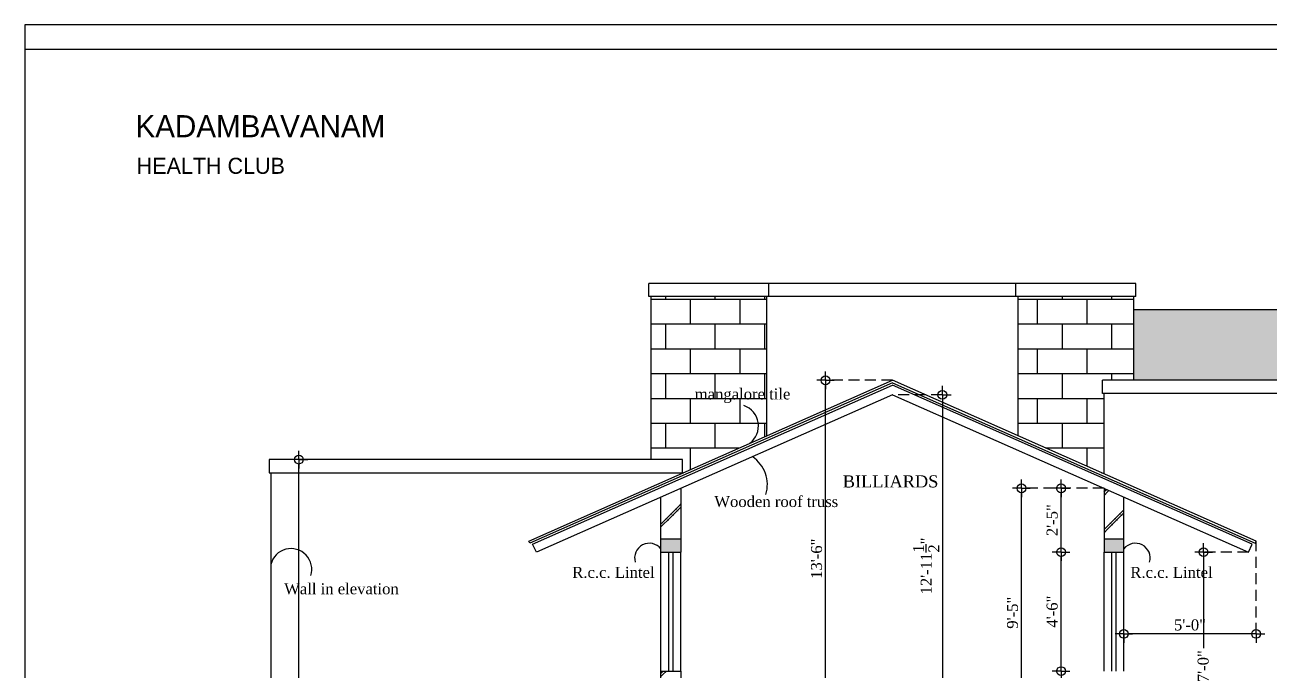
# Model space of a CAD drawing. Extents: x 7848 to 13228, y -2245 to 213.
# Drawn here: x 10016 to 10580, y -130 to 164 of the extents above; entities that cross this region are included whole.
import ezdxf
from ezdxf.enums import TextEntityAlignment as Align

# ---------------------------------------------------------------- set-up
doc = ezdxf.new("R2010")
doc.units = 0
doc.header["$LTSCALE"] = 20
doc.header["$MEASUREMENT"] = 0
doc.header["$PDMODE"] = 34
doc.header["$PDSIZE"] = 5
doc.linetypes.add('HIDDEN', pattern=[0.375, 0.25, -0.125])
doc.layers.get('0').update_dxf_attribs({"linetype": 'CONTINUOUS'})
doc.layers.get('Defpoints').update_dxf_attribs({"linetype": 'CONTINUOUS'})
for name, color, linetype in [('border', 230, 'CONTINUOUS'), ('BORTEXT', 2, 'CONTINUOUS'), ('DETTEXT', 7, 'CONTINUOUS'), ('DIMLINE', 254, 'CONTINUOUS'), ('HATCH', 252, 'CONTINUOUS'), ('Stone', 8, 'CONTINUOUS'), ('text', 2, 'CONTINUOUS'), ('TILE', 22, 'CONTINUOUS'), ('wall', 13, 'CONTINUOUS'), ('window', 4, 'CONTINUOUS'), ('window sill', 5, 'CONTINUOUS'), ('WOOD', 7, 'CONTINUOUS')]:
    doc.layers.add(name, color=color, linetype=linetype)
doc.layers.add('correct', color=230, linetype='CONTINUOUS', plot=False)
doc.styles.add('style3', font='times_1.ttf')
doc.styles.add('style4', font='boos1_0.ttf')
doc.styles.add('style5', font='times_1.ttf')
doc.dimstyles.new('arch61', dxfattribs={"dimscale": 0, "dimtxt": 5, "dimasz": 2, "dimexe": 0.18, "dimexo": 0.0625, "dimgap": 1.5, "dimtad": 1, "dimzin": 3, "dimdsep": 46, "dimlunit": 4, "dimtxsty": 'style3', "dimblk": 'BLK', "dimcen": 0, "dimse1": 1, "dimse2": 1, "dimclrd": 256, "dimclrt": 3, "dimazin": 0, "dimtfac": 1, "dimtix": 1, "dimtmove": 2, "dimatfit": 3, "dimldrblk": 'NONE', "dimfxl": 0.18, "dimtolj": 1, "dimtzin": 0, "dimlwd": -1, "dimarcsym": 0})
pattern_1 = [(45, (-1618.777, 1996.752), (-8.485281, 8.485281), [3, 0]), (45, (-1619.484, 1997.46), (-8.485281, 8.485281), [3, 0])]
pattern_2 = [(0, (-1618.777, 1996.752), (0, 11.25), []), (90, (-1618.777, 1996.752), (-22.5, 1e-15), [11.25, -11.25]), (90, (-1607.527, 1996.752), (-22.5, 1e-15), [-11.25, 11.25])]

# ---------------------------------------------------------------- blocks, each defined once
blk = doc.blocks.new('BLK')
for q in [(-2, 0), (0, 2), (0, -2), (2, 0)]:
    blk.add_line((0, 0), q)
blk.add_circle((0, 0), 1)
blk = doc.blocks.new('*D127')
at = {"layer": 'Defpoints', "color": 0}
for p in [(10409.11, -4.13), (10409.11, -159.54), (10431.77, -159.54)]:
    blk.add_point(p, dxfattribs=at)
at = {"layer": 'DIMLINE'}
blk.add_line((10431.77, -6.13), (10431.77, -157.54), dxfattribs=at)
at = {"layer": 'DIMLINE', "xscale": 2, "yscale": 2, "zscale": 2}
for p, rotation in [((10431.77, -4.13), 90), ((10431.77, -159.54), 270)]:
    blk.add_blockref('BLK', p, dxfattribs=dict(at, rotation=rotation))
at = {"layer": 'DIMLINE', "color": 3, "insert": (10424.44, -81.83), "char_height": 5, "attachment_point": 5, "rotation": 90, "style": 'style3'}
blk.add_mtext('\\A1;12\'-11{\\H1.000000x;\\S1/2;}"', dxfattribs=at)
blk = doc.blocks.new('_None')
blk = doc.blocks.new('*D128')
at = {"layer": 'Defpoints', "color": 0}
for p in [(10505.11, -129.54), (10485.63, -159.54), (10505.11, -159.54)]:
    blk.add_point(p, dxfattribs=at)
at = {"layer": 'DIMLINE'}
blk.add_line((10485.63, -131.54), (10485.63, -157.54), dxfattribs=at)
at = {"layer": 'DIMLINE', "xscale": 2, "yscale": 2, "zscale": 2}
for p, rotation in [((10485.63, -129.54), 90), ((10485.63, -159.54), 270)]:
    blk.add_blockref('BLK', p, dxfattribs=dict(at, rotation=rotation))
at = {"layer": 'DIMLINE', "color": 3, "insert": (10481.59, -144.54), "char_height": 5, "attachment_point": 5, "rotation": 90, "style": 'style3'}
blk.add_mtext('\\A1;2\'-6"', dxfattribs=at)
blk = doc.blocks.new('*D129')
at = {"layer": 'Defpoints', "color": 0}
for p in [(10485.63, -75.54), (10505.11, -75.54), (10505.11, -129.54)]:
    blk.add_point(p, dxfattribs=at)
at = {"layer": 'DIMLINE'}
blk.add_line((10485.63, -127.54), (10485.63, -77.54), dxfattribs=at)
at = {"layer": 'DIMLINE', "xscale": 2, "yscale": 2, "zscale": 2}
for p, rotation in [((10485.63, -75.54), 90), ((10485.63, -129.54), 270)]:
    blk.add_blockref('BLK', p, dxfattribs=dict(at, rotation=rotation))
at = {"layer": 'DIMLINE', "color": 3, "insert": (10481.59, -102.54), "char_height": 5, "attachment_point": 5, "rotation": 90, "style": 'style3'}
blk.add_mtext('\\A1;4\'-6"', dxfattribs=at)
blk = doc.blocks.new('*D130')
at = {"layer": 'Defpoints', "color": 0}
for p in [(10485.63, -46.57), (10505.11, -46.57), (10505.11, -75.54)]:
    blk.add_point(p, dxfattribs=at)
at = {"layer": 'DIMLINE'}
blk.add_line((10485.63, -73.54), (10485.63, -48.57), dxfattribs=at)
at = {"layer": 'DIMLINE', "xscale": 2, "yscale": 2, "zscale": 2}
for p, rotation in [((10485.63, -46.57), 90), ((10485.63, -75.54), 270)]:
    blk.add_blockref('BLK', p, dxfattribs=dict(at, rotation=rotation))
at = {"layer": 'DIMLINE', "color": 3, "insert": (10481.59, -61.05), "char_height": 5, "attachment_point": 5, "rotation": 90, "style": 'style3'}
blk.add_mtext('\\A1;2\'-5"', dxfattribs=at)
blk = doc.blocks.new('*D131')
at = {"layer": 'Defpoints', "color": 0}
for p in [(10467.66, -46.57), (10505.11, -46.57), (10505.11, -159.54)]:
    blk.add_point(p, dxfattribs=at)
at = {"layer": 'DIMLINE'}
blk.add_line((10467.66, -157.54), (10467.66, -48.57), dxfattribs=at)
at = {"layer": 'DIMLINE', "xscale": 2, "yscale": 2, "zscale": 2}
for p, rotation in [((10467.66, -46.57), 90), ((10467.66, -159.54), 270)]:
    blk.add_blockref('BLK', p, dxfattribs=dict(at, rotation=rotation))
at = {"layer": 'DIMLINE', "color": 3, "insert": (10463.61, -103.05), "char_height": 5, "attachment_point": 5, "rotation": 90, "style": 'style3'}
blk.add_mtext('\\A1;9\'-5"', dxfattribs=at)
blk = doc.blocks.new('*D142')
at = {"layer": 'Defpoints', "color": 0}
for p in [(10514.11, -70.52), (10574.11, -70.52), (10514.11, -112.65)]:
    blk.add_point(p, dxfattribs=at)
at = {"layer": 'DIMLINE'}
blk.add_line((10572.11, -112.65), (10516.11, -112.65), dxfattribs=at)
at = {"layer": 'DIMLINE', "xscale": 2, "yscale": 2, "zscale": 2, "rotation": 180}
blk.add_blockref('BLK', (10514.11, -112.65), dxfattribs=at)
at = {"layer": 'DIMLINE', "xscale": 2, "yscale": 2, "zscale": 2}
blk.add_blockref('BLK', (10574.11, -112.65), dxfattribs=at)
at = {"layer": 'DIMLINE', "color": 3, "insert": (10544.11, -108.6), "char_height": 5, "attachment_point": 5, "style": 'style3'}
blk.add_mtext('\\A1;5\'-0"', dxfattribs=at)
blk = doc.blocks.new('*D143')
at = {"layer": 'Defpoints', "color": 0}
for p in [(10378.75, 2.46), (10409.11, 2.46), (10409.11, -159.54)]:
    blk.add_point(p, dxfattribs=at)
at = {"layer": 'DIMLINE'}
blk.add_line((10378.75, -157.54), (10378.75, 0.46), dxfattribs=at)
at = {"layer": 'DIMLINE', "xscale": 2, "yscale": 2, "zscale": 2}
for p, rotation in [((10378.75, 2.46), 90), ((10378.75, -159.54), 270)]:
    blk.add_blockref('BLK', p, dxfattribs=dict(at, rotation=rotation))
at = {"layer": 'DIMLINE', "color": 3, "insert": (10374.71, -78.54), "char_height": 5, "attachment_point": 5, "rotation": 90, "style": 'style3'}
blk.add_mtext('\\A1;13\'-6"', dxfattribs=at)
blk = doc.blocks.new('*D457')
at = {"layer": 'Defpoints', "color": 0}
for p in [(10550.29, -75.54), (10570.64, -75.54), (10514.11, -159.54)]:
    blk.add_point(p, dxfattribs=at)
at = {"layer": 'DIMLINE'}
for p, q in [((10550.29, -77.54), (10550.29, -119.11)), ((10550.29, -157.54), (10550.29, -135.53))]:
    blk.add_line(p, q, dxfattribs=at)
at = {"layer": 'DIMLINE', "xscale": 2, "yscale": 2, "zscale": 2}
for p, rotation in [((10550.29, -75.54), 90), ((10550.29, -159.54), 270)]:
    blk.add_blockref('BLK', p, dxfattribs=dict(at, rotation=rotation))
at = {"layer": 'DIMLINE', "color": 3, "insert": (10550.12, -127.32), "char_height": 5, "attachment_point": 5, "rotation": 90, "style": 'style3'}
blk.add_mtext('\\A1;7\'-0"', dxfattribs=at)
blk = doc.blocks.new('*D461')
at = {"layer": 'Defpoints', "color": 0}
for p in [(10139.84, -33.54), (10160.97, -33.54), (10160.97, -291.54)]:
    blk.add_point(p, dxfattribs=at)
at = {"layer": 'DIMLINE'}
blk.add_line((10139.84, -289.54), (10139.84, -35.54), dxfattribs=at)
at = {"layer": 'DIMLINE', "xscale": 2, "yscale": 2, "zscale": 2}
for p, rotation in [((10139.84, -33.54), 90), ((10139.84, -291.54), 270)]:
    blk.add_blockref('BLK', p, dxfattribs=dict(at, rotation=rotation))
at = {"layer": 'DIMLINE', "color": 3, "insert": (10135.79, -162.54), "char_height": 5, "attachment_point": 5, "rotation": 90, "style": 'style3'}
blk.add_mtext('\\A1;21\'-6"', dxfattribs=at)

msp = doc.modelspace()

# ---------------------------------------------------------------- hatches: boundary and pattern name
at = {"layer": 'HATCH'}
h = msp.add_hatch(dxfattribs=at)
h.set_pattern_fill('BRICK HATCH', color=8, angle=45, style=0)
h.set_pattern_definition(pattern_1)
h.paths.add_polyline_path([(10304.113, -69.538), (10313.113, -69.538), (10313.113, -46.572), (10304.113, -50.55)])
h = msp.add_hatch(dxfattribs=at)
h.set_pattern_fill('BRICK HATCH', color=8, angle=45, style=0)
h.set_pattern_definition(pattern_1)
h.paths.add_polyline_path([(10505.113, -69.538), (10514.113, -69.538), (10514.113, -50.55), (10505.113, -46.572)])
for points in [[(10304.113, -75.538), (10313.113, -75.538), (10313.113, -69.538), (10304.113, -69.538)], [(10505.113, -69.538), (10505.113, -75.538), (10514.113, -75.538), (10514.113, -69.538)]]:
    msp.add_hatch(color=8, dxfattribs=at).paths.add_polyline_path(points)
h = msp.add_hatch(dxfattribs=at)
h.set_pattern_fill('BRICK HATCH', color=8, angle=45, style=0)
h.set_pattern_definition(pattern_1)
h.paths.add_polyline_path([(10313.113, -129.538), (10304.113, -129.538), (10304.113, -159.538), (10313.113, -159.538)])
at = {"layer": 'Stone', "lineweight": -2}
h = msp.add_hatch(dxfattribs=at)
h.set_pattern_fill('BRICK', color=8, scale=45, style=0)
h.set_pattern_definition(pattern_2)
h.paths.add_polyline_path([(10299.613, -33.538), (10313.863, -33.538), (10313.863, -39.538), (10313.113, -39.538), (10313.113, -40.001), (10352.113, -22.751), (10352.113, 40.462), (10299.613, 40.462)])
h = msp.add_hatch(dxfattribs=at)
h.set_pattern_fill('BRICK', color=8, scale=45, style=0)
h.set_pattern_definition(pattern_2)
h.paths.add_polyline_path([(10504.363, 2.462), (10518.613, 2.462), (10518.613, 40.462), (10466.113, 40.462), (10466.113, -22.751), (10505.113, -40.001), (10505.113, -39.538), (10504.363, -39.538), (10504.363, -33.538), (10505.113, -33.538), (10505.113, -3.538), (10504.363, -3.538)])
at = {"layer": 'TILE'}
h = msp.add_hatch(dxfattribs=at)
h.set_pattern_fill('SPANTILE', color=256, scale=7, style=0)
h.set_pattern_definition([(274.9697, (-1251.10145, 7), (-6.999939149, 84.000007361), [6.464304, -155.143247]), (180, (-1250.5415, 0.56), (-7, -7), [0.56, -6.44]), (0, (-1257.5415, 0), (7, 7), [1.96, -5.04]), (90, (-1255.5815, 0), (-7, 7), [0.7, -6.3]), (270, (-1251.1015, 0.7), (7, -7), [0.7, -6.3]), (0, (-1251.1015, 0), (7, 7), [0.56, -6.44]), (0, (-1257.5415, 0.56), (7, 7), [1.4, -5.6]), (85.0303, (-1256.14145, 0.56), (6.999939149, 84.000007361), [6.464304, -155.143247]), (52.6961, (-1256.14145, 0.91), (-90.999901229, -119.000075192), [1.848056, -182.95725]), (18.4349, (-1255.0215, 2.38), (14.00000304, 6.99998882), [1.770874, -20.365065]), (341.5651, (-1253.3415, 2.94), (-14.00000304, 6.99998882), [1.770874, -20.365065]), (307.3039, (-1251.66145, 2.38), (90.999901229, -119.000075192), [1.848056, -182.95725]), (20.2249, (-1254.67145, 1.89), (-76.99998085, -28.000058349), [1.417395, -140.321804]), (339.7751, (-1253.34145, 2.38), (76.99998085, -28.000058349), [1.417395, -140.321804]), (307.4054, (-1252.01145, 1.89), (70.000069668, -90.999947255), [1.498063, -148.308475]), (52.5946, (-1255.58145, 0.7), (-70.000069668, -90.999947255), [1.498063, -148.308475])])
h.paths.add_polyline_path([(10902.613, -39.538), (10902.613, 5.951), (10893.613, 5.951), (10893.613, 34.462), (10518.613, 34.462), (10518.613, 2.462), (10736.863, 2.462), (10736.863, -3.538), (10736.113, -3.538), (10736.113, -39.538)])

# ---------------------------------------------------------------- linework, layer by layer
at = {"layer": 'border'}
msp.add_line((10015.52, 152.781), (11048.824, 152.781), dxfattribs=at)
at = {"layer": 'correct', "color": 3}
msp.add_lwpolyline([(11048.824, -440.014), (11048.824, 163.772), (10015.52, 163.772), (10015.52, -440.014)], close=True, dxfattribs=at)
at = {"layer": 'DETTEXT'}
for centre, radius, start, end in [((10338.46, -18.292), 9.864, 307.1599, 70.69821), ((10337.064, -44.943), 15.309, 342.93889, 56.21473), ((10298.851, -78.23), 6.711, 38.37139, 196.17039), ((10519.375, -78.23), 6.711, 343.82961, 141.62861), ((10136.251, -83.366), 9.418, 342.47714, 165.99056)]:
    msp.add_arc(centre, radius, start, end, dxfattribs=at)
at = {"layer": 'DIMLINE', "color": 8, "linetype": 'HIDDEN'}
for p, q in [((10409.113, 2.462), (10378.751, 2.462)), ((10431.766, -4.131), (10409.113, -4.131)), ((10505.113, -46.572), (10467.657, -46.572)), ((10574.113, -112.646), (10574.113, -70.521)), ((10570.635, -75.538), (10550.294, -75.538))]:
    msp.add_line(p, q, dxfattribs=at)
at = {"layer": 'TILE'}
for p, q in [((10244.113, -70.521), (10409.113, 2.462)), ((10409.113, 1.363), (10244.541, -71.425)), ((10574.113, -70.521), (10409.113, 2.462)), ((10409.113, 1.363), (10573.686, -71.425)), ((10244.541, -71.425), (10244.113, -70.521)), ((10573.686, -71.425), (10574.113, -70.521))]:
    msp.add_line(p, q, dxfattribs=at)
at = {"layer": 'wall', "color": 0}
for p, q in [((10519.613, 46.462), (10298.613, 46.462)), ((10298.613, 40.462), (10298.613, 46.462)), ((10353.113, 40.462), (10353.113, 46.462)), ((10465.113, 40.462), (10465.113, 46.462)), ((10519.613, 40.462), (10519.613, 46.462)), ((10519.613, 40.462), (10298.613, 40.462)), ((10299.613, -33.538), (10299.613, 40.462)), ((10352.113, -22.751), (10352.113, 40.462)), ((10466.113, -22.751), (10466.113, 40.462)), ((10518.613, 2.462), (10518.613, 40.462))]:
    msp.add_line(p, q, dxfattribs=at)
at = {"layer": 'wall'}
for p, q in [((10893.613, 34.462), (10518.613, 34.462)), ((10736.863, 2.462), (10504.363, 2.462)), ((10504.363, -3.538), (10504.363, 2.462)), ((10736.863, -3.538), (10504.363, -3.538)), ((10505.113, -4.001), (10505.113, -3.538)), ((10505.113, -40.001), (10505.113, -3.538)), ((10126.363, -33.538), (10126.363, -39.538)), ((10313.863, -33.538), (10126.363, -33.538)), ((10313.863, -39.538), (10313.863, -33.538)), ((10126.363, -39.538), (10313.863, -39.538)), ((10127.113, -39.538), (10127.113, -159.538)), ((10313.113, -40.001), (10313.113, -39.538)), ((10304.113, -75.538), (10304.113, -50.55)), ((10313.113, -46.572), (10313.113, -75.538)), ((10505.113, -46.572), (10505.113, -75.538)), ((10514.113, -75.538), (10514.113, -50.55)), ((10304.113, -69.538), (10313.113, -69.538)), ((10505.113, -69.538), (10514.113, -69.538)), ((10304.113, -75.538), (10313.113, -75.538)), ((10505.113, -75.538), (10514.113, -75.538)), ((10304.113, -201.538), (10304.113, -129.538)), ((10304.113, -129.538), (10313.113, -129.538)), ((10313.113, -129.538), (10313.113, -159.538))]:
    msp.add_line(p, q, dxfattribs=at)
at = {"layer": 'window'}
for p, q in [((10307.613, -129.538), (10307.613, -75.538)), ((10309.613, -129.538), (10309.613, -75.538)), ((10508.613, -129.538), (10508.613, -75.538)), ((10510.613, -129.538), (10510.613, -75.538))]:
    msp.add_line(p, q, dxfattribs=at)
at = {"layer": 'window sill'}
for p, q in [((10304.113, -129.538), (10304.113, -75.538)), ((10313.113, -129.538), (10313.113, -75.538)), ((10505.113, -129.538), (10505.113, -75.538)), ((10514.113, -129.538), (10514.113, -75.538))]:
    msp.add_line(p, q, dxfattribs=at)
at = {"layer": 'WOOD'}
for p, q in [((10245.881, -71.922), (10409.113, 0.264)), ((10572.345, -71.922), (10409.113, 0.264)), ((10409.113, -4.131), (10247.591, -75.538)), ((10409.113, -4.131), (10570.635, -75.538)), ((10247.591, -75.538), (10245.881, -71.922)), ((10570.635, -75.538), (10572.345, -71.922))]:
    msp.add_line(p, q, dxfattribs=at)

# ---------------------------------------------------------------- texts
at = {"layer": 'BORTEXT', "style": 'style4'}
msp.add_text('KADAMBAVANAM', height=10.03469, dxfattribs=at).set_placement((10065.7, 112.773))
at = {"layer": 'BORTEXT', "color": 7, "style": 'style4'}
msp.add_text('HEALTH CLUB', height=7.29796, dxfattribs=at).set_placement((10066.241, 96.169))
at = {"layer": 'DETTEXT', "style": 'style5'}
for s, p in [('mangalore tile', (10319.42, -6.234)), ('Wooden roof truss', (10328.305, -55.068))]:
    msp.add_text(s, height=5, dxfattribs=at).set_placement(p)
for s, p in [('R.c.c. Lintel', (10282.527, -87.218)), ('R.c.c. Lintel', (10535.725, -87.218)), ('Wall in elevation', (10159.139, -94.664))]:
    msp.add_text(s, height=5, dxfattribs=at).set_placement(p, align=Align.CENTER)
at = {"layer": 'text', "style": 'style5'}
msp.add_text('BILLIARDS', height=5.5, rotation=0.04851, dxfattribs=at).set_placement((10386.582, -46.196))

# ---------------------------------------------------------------- dimensions: what is measured, and where the dimension line sits
at = {"layer": 'DIMLINE'}
for base, p1, p2, override, picture, middle in [((10378.751, 2.462), (10409.113, -159.538), (10409.113, 2.462), {"dimscale": 1, "dimfxl": 0.25}, '*D143', (10374.708, -78.538)), ((10431.766, -159.538), (10409.113, -4.131), (10409.113, -159.538), {"dimscale": 1, "dimfxl": 0.25}, '*D127', (10424.443, -81.835)), ((10139.836, -33.538), (10160.97, -291.538), (10160.97, -33.538), {"dimscale": 1}, '*D461', (10135.793, -162.538)), ((10467.657, -46.572), (10505.113, -159.538), (10505.113, -46.572), {"dimscale": 1, "dimfxl": 0.25}, '*D131', (10463.607, -103.055)), ((10485.628, -46.572), (10505.113, -75.538), (10505.113, -46.572), {"dimscale": 1, "dimfxl": 0.25}, '*D130', (10481.585, -61.055)), ((10485.628, -75.538), (10505.113, -129.538), (10505.113, -75.538), {"dimscale": 1, "dimfxl": 0.25}, '*D129', (10481.585, -102.538)), ((10485.628, -159.538), (10505.113, -129.538), (10505.113, -159.538), {"dimscale": 1, "dimfxl": 0.25}, '*D128', (10481.585, -144.538))]:
    dim = msp.add_linear_dim(base=base, p1=p1, p2=p2, angle=90, dimstyle='arch61', override=override, dxfattribs=at)
    dim.commit()
    dim.dimension.update_dxf_attribs({"geometry": picture, "text_midpoint": middle})
dim = msp.add_linear_dim(base=(10514.113, -112.646), p1=(10574.113, -70.521), p2=(10514.113, -70.521), dimstyle='arch61', override={"dimscale": 1, "dimfxl": 0.25}, dxfattribs=at)
dim.commit()
dim.dimension.update_dxf_attribs({"geometry": '*D142', "text_midpoint": (10544.113, -108.603)})
dim = msp.add_linear_dim(base=(10550.294, -75.538), p1=(10514.113, -159.538), p2=(10570.635, -75.538), angle=90, dimstyle='arch61', override={"dimscale": 1}, dxfattribs=at)
dim.commit()
dim.dimension.update_dxf_attribs({"geometry": '*D457', "text_midpoint": (10550.119, -127.321), "dimtype": 160})

doc.saveas('drawing.dxf')
